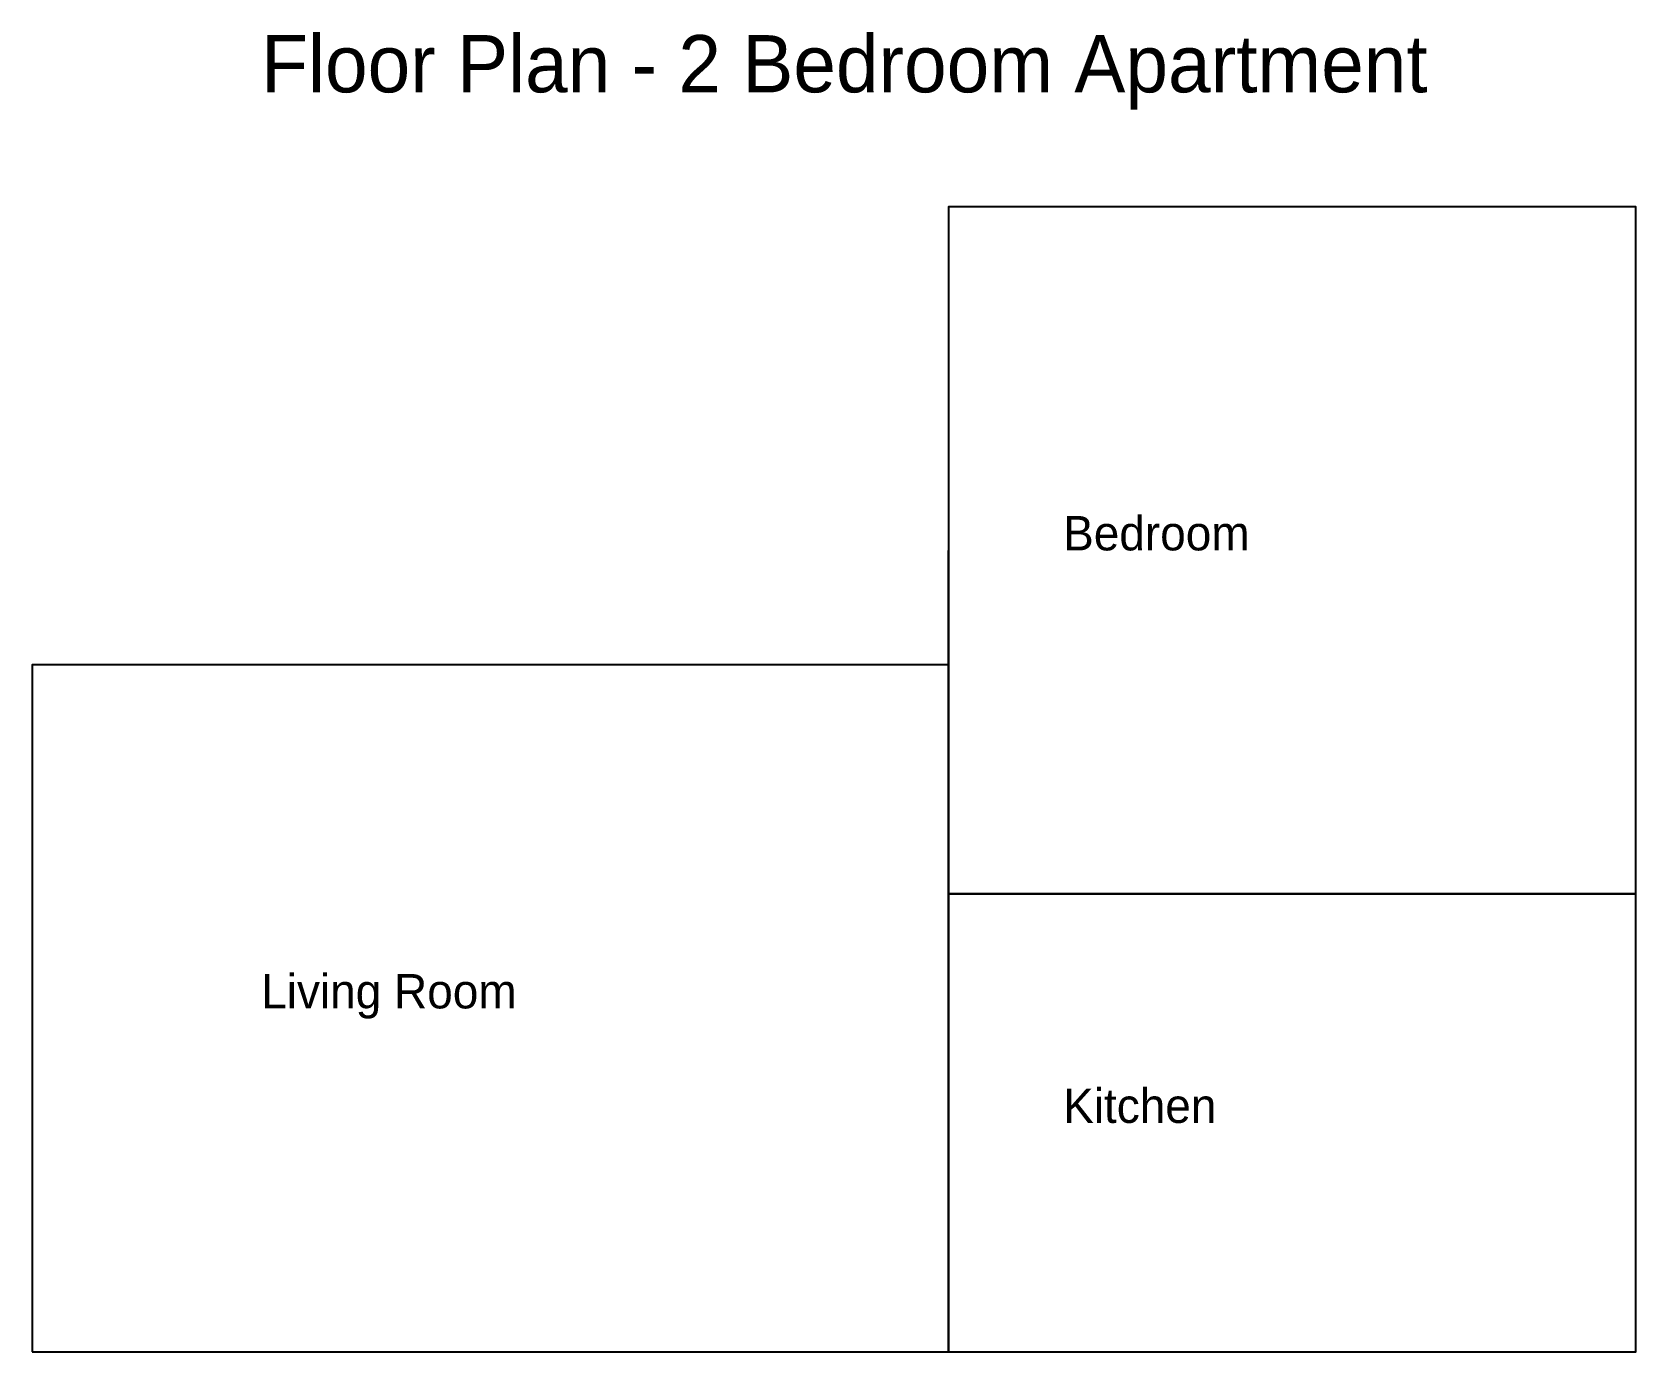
# Model space of a CAD drawing. Header units: metres. Extents: x 0 to 14, y 0 to 11.5.
import ezdxf

# ---------------------------------------------------------------- set-up
doc = ezdxf.new("R2010")
doc.units = ezdxf.units.M

msp = doc.modelspace()

# ---------------------------------------------------------------- linework, layer by layer
for p, q in [((8, 6), (8, 7)), ((8, 2), (8, 3))]:
    msp.add_line(p, q)
for points in [[(8, 4), (14, 4), (14, 10), (8, 10), (8, 4)], [(0, 0), (8, 0), (8, 6), (0, 6), (0, 0)], [(8, 0), (14, 0), (14, 4), (8, 4), (8, 0)]]:
    msp.add_lwpolyline(points)

# ---------------------------------------------------------------- texts
for s, height, p in [('Floor Plan - 2 Bedroom Apartment', 0.5, (2, 11)), ('Bedroom', 0.3, (9, 7)), ('Living Room', 0.3, (2, 3)), ('Kitchen', 0.3, (9, 2))]:
    msp.add_text(s, height=height).set_placement(p)

doc.saveas('drawing.dxf')
